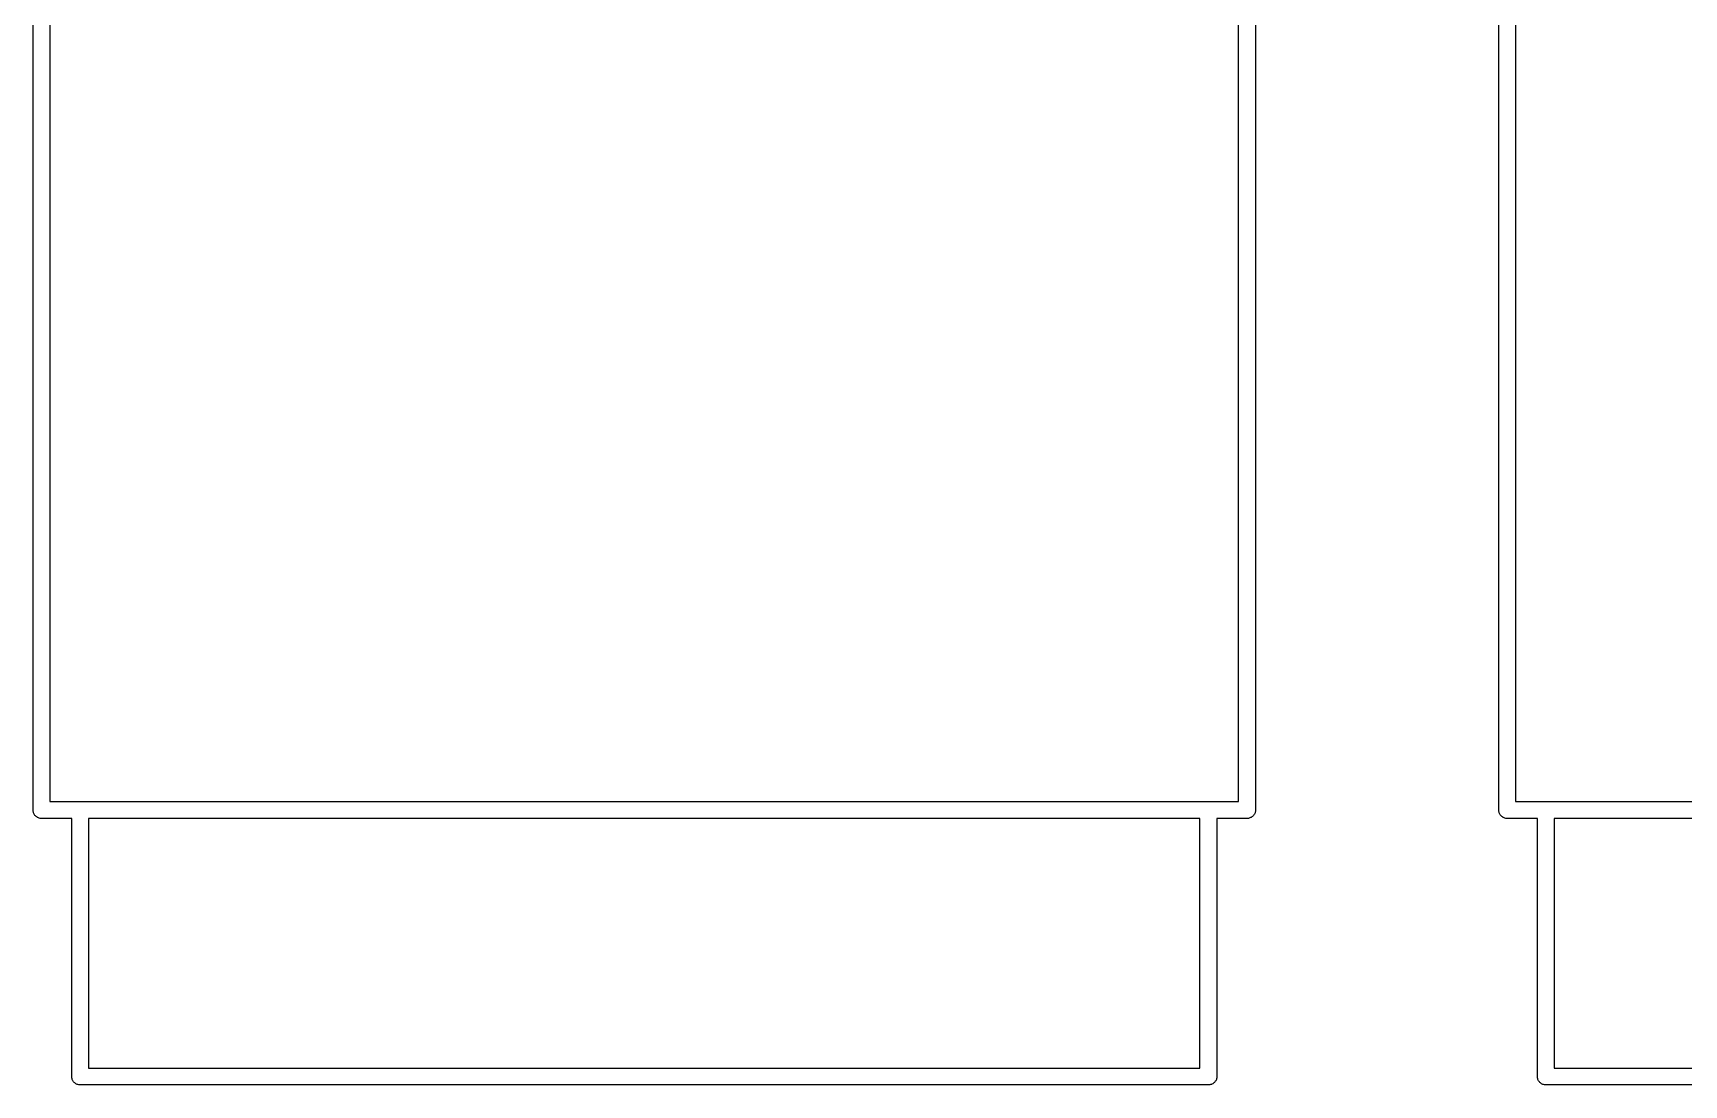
# Model space of a CAD drawing. Extents: x 0 to 76, y -93 to 16.
# Drawn here: x 32.08 to 46.72, y -35.41 to -26.08 of the extents above; entities that cross this region are included whole.
import ezdxf

# ---------------------------------------------------------------- set-up
doc = ezdxf.new("R2010")
doc.units = 0
doc.header["$MEASUREMENT"] = 0
doc.layers.add('BLACK', color=7, linetype='CONTINUOUS')

msp = doc.modelspace()

# ---------------------------------------------------------------- linework, layer by layer
at = {"layer": 'Black'}
for p, q in [((42.7717, -32.8973), (42.7717, -23.3953)), ((42.9217, -23.3203), (42.9217, -32.9723)), ((32.0783, -32.9723), (32.0783, -23.6284)), ((45.0783, -32.9723), (45.0783, -23.9669)), ((32.2283, -24.0474), (32.2283, -32.8973)), ((45.2283, -24.1169), (45.2283, -32.8973)), ((32.2283, -32.8973), (42.7717, -32.8973)), ((45.2283, -32.8973), (55.7717, -32.8973)), ((32.0794, -32.9788), (32.0783, -32.9723)), ((32.0794, -32.9853), (32.0794, -32.9788)), ((32.0817, -32.9915), (32.0794, -32.9853)), ((32.0828, -32.998), (32.0817, -32.9915)), ((32.0861, -33.0036), (32.0828, -32.998)), ((32.0883, -33.0098), (32.0861, -33.0036)), ((32.0926, -33.0148), (32.0883, -33.0098)), ((32.0958, -33.0205), (32.0926, -33.0148)), ((32.1009, -33.0247), (32.0958, -33.0205)), ((32.1051, -33.0298), (32.1009, -33.0247)), ((32.1108, -33.033), (32.1051, -33.0298)), ((32.1158, -33.0373), (32.1108, -33.033)), ((32.122, -33.0395), (32.1158, -33.0373)), ((32.1276, -33.0428), (32.122, -33.0395)), ((32.1341, -33.0439), (32.1276, -33.0428)), ((32.1403, -33.0462), (32.1341, -33.0439)), ((32.1468, -33.0462), (32.1403, -33.0462)), ((32.1533, -33.0473), (32.1468, -33.0462)), ((32.4212, -33.0473), (32.1533, -33.0473)), ((32.4212, -35.3345), (32.4212, -33.0473)), ((32.5712, -33.0473), (32.5712, -35.2595)), ((42.4288, -33.0473), (32.5712, -33.0473)), ((42.4288, -35.2595), (42.4288, -33.0473)), ((42.8467, -33.0473), (42.5788, -33.0473)), ((42.5788, -33.0473), (42.5788, -35.3345)), ((42.8532, -33.0462), (42.8467, -33.0473)), ((42.8597, -33.0462), (42.8532, -33.0462)), ((42.8659, -33.0439), (42.8597, -33.0462)), ((42.8724, -33.0428), (42.8659, -33.0439)), ((42.878, -33.0395), (42.8724, -33.0428)), ((42.8842, -33.0373), (42.878, -33.0395)), ((42.8892, -33.033), (42.8842, -33.0373)), ((42.8949, -33.0298), (42.8892, -33.033)), ((42.8991, -33.0247), (42.8949, -33.0298)), ((42.9042, -33.0205), (42.8991, -33.0247)), ((42.9074, -33.0148), (42.9042, -33.0205)), ((42.9117, -33.0098), (42.9074, -33.0148)), ((42.9139, -33.0036), (42.9117, -33.0098)), ((42.9172, -32.998), (42.9139, -33.0036)), ((42.9183, -32.9915), (42.9172, -32.998)), ((42.9206, -32.9853), (42.9183, -32.9915)), ((42.9217, -32.9723), (42.9206, -32.9788)), ((42.9206, -32.9788), (42.9206, -32.9853)), ((45.0794, -32.9788), (45.0783, -32.9723)), ((45.0794, -32.9853), (45.0794, -32.9788)), ((45.0817, -32.9915), (45.0794, -32.9853)), ((45.0828, -32.998), (45.0817, -32.9915)), ((45.0861, -33.0036), (45.0828, -32.998)), ((45.0883, -33.0098), (45.0861, -33.0036)), ((45.0926, -33.0148), (45.0883, -33.0098)), ((45.0958, -33.0205), (45.0926, -33.0148)), ((45.1009, -33.0247), (45.0958, -33.0205)), ((45.1051, -33.0298), (45.1009, -33.0247)), ((45.1108, -33.033), (45.1051, -33.0298)), ((45.1158, -33.0373), (45.1108, -33.033)), ((45.122, -33.0395), (45.1158, -33.0373)), ((45.1276, -33.0428), (45.122, -33.0395)), ((45.1341, -33.0439), (45.1276, -33.0428)), ((45.1403, -33.0462), (45.1341, -33.0439)), ((45.1468, -33.0462), (45.1403, -33.0462)), ((45.1533, -33.0473), (45.1468, -33.0462)), ((45.4212, -33.0473), (45.1533, -33.0473)), ((45.4212, -35.3345), (45.4212, -33.0473)), ((45.5712, -33.0473), (45.5712, -35.2595)), ((55.4288, -33.0473), (45.5712, -33.0473)), ((32.5712, -35.2595), (42.4288, -35.2595)), ((45.5712, -35.2595), (55.4288, -35.2595)), ((32.4223, -35.341), (32.4212, -35.3345)), ((32.4223, -35.3475), (32.4223, -35.341)), ((32.4246, -35.3537), (32.4223, -35.3475)), ((32.4257, -35.3602), (32.4246, -35.3537)), ((32.429, -35.3658), (32.4257, -35.3602)), ((32.4312, -35.372), (32.429, -35.3658)), ((32.4355, -35.377), (32.4312, -35.372)), ((32.4387, -35.3827), (32.4355, -35.377)), ((32.4438, -35.3869), (32.4387, -35.3827)), ((32.448, -35.392), (32.4438, -35.3869)), ((32.4537, -35.3952), (32.448, -35.392)), ((32.4587, -35.3995), (32.4537, -35.3952)), ((32.4649, -35.4017), (32.4587, -35.3995)), ((32.4705, -35.405), (32.4649, -35.4017)), ((32.477, -35.4061), (32.4705, -35.405)), ((32.4832, -35.4084), (32.477, -35.4061)), ((32.4897, -35.4084), (32.4832, -35.4084)), ((32.4962, -35.4095), (32.4897, -35.4084)), ((42.5038, -35.4095), (32.4962, -35.4095)), ((42.5103, -35.4084), (42.5038, -35.4095)), ((42.5168, -35.4084), (42.5103, -35.4084)), ((42.523, -35.4061), (42.5168, -35.4084)), ((42.5295, -35.405), (42.523, -35.4061)), ((42.5351, -35.4017), (42.5295, -35.405)), ((42.5413, -35.3995), (42.5351, -35.4017)), ((42.5463, -35.3952), (42.5413, -35.3995)), ((42.552, -35.392), (42.5463, -35.3952)), ((42.5562, -35.3869), (42.552, -35.392)), ((42.5613, -35.3827), (42.5562, -35.3869)), ((42.5645, -35.377), (42.5613, -35.3827)), ((42.5688, -35.372), (42.5645, -35.377)), ((42.571, -35.3658), (42.5688, -35.372)), ((42.5743, -35.3602), (42.571, -35.3658)), ((42.5754, -35.3537), (42.5743, -35.3602)), ((42.5777, -35.3475), (42.5754, -35.3537)), ((42.5788, -35.3345), (42.5777, -35.341)), ((42.5777, -35.341), (42.5777, -35.3475)), ((45.4223, -35.341), (45.4212, -35.3345)), ((45.4223, -35.3475), (45.4223, -35.341)), ((45.4246, -35.3537), (45.4223, -35.3475)), ((45.4257, -35.3602), (45.4246, -35.3537)), ((45.429, -35.3658), (45.4257, -35.3602)), ((45.4312, -35.372), (45.429, -35.3658)), ((45.4355, -35.377), (45.4312, -35.372)), ((45.4387, -35.3827), (45.4355, -35.377)), ((45.4438, -35.3869), (45.4387, -35.3827)), ((45.448, -35.392), (45.4438, -35.3869)), ((45.4537, -35.3952), (45.448, -35.392)), ((45.4587, -35.3995), (45.4537, -35.3952)), ((45.4649, -35.4017), (45.4587, -35.3995)), ((45.4705, -35.405), (45.4649, -35.4017)), ((45.477, -35.4061), (45.4705, -35.405)), ((45.4832, -35.4084), (45.477, -35.4061)), ((45.4897, -35.4084), (45.4832, -35.4084)), ((45.4962, -35.4095), (45.4897, -35.4084)), ((55.5038, -35.4095), (45.4962, -35.4095))]:
    msp.add_line(p, q, dxfattribs=at)

doc.saveas('drawing.dxf')
